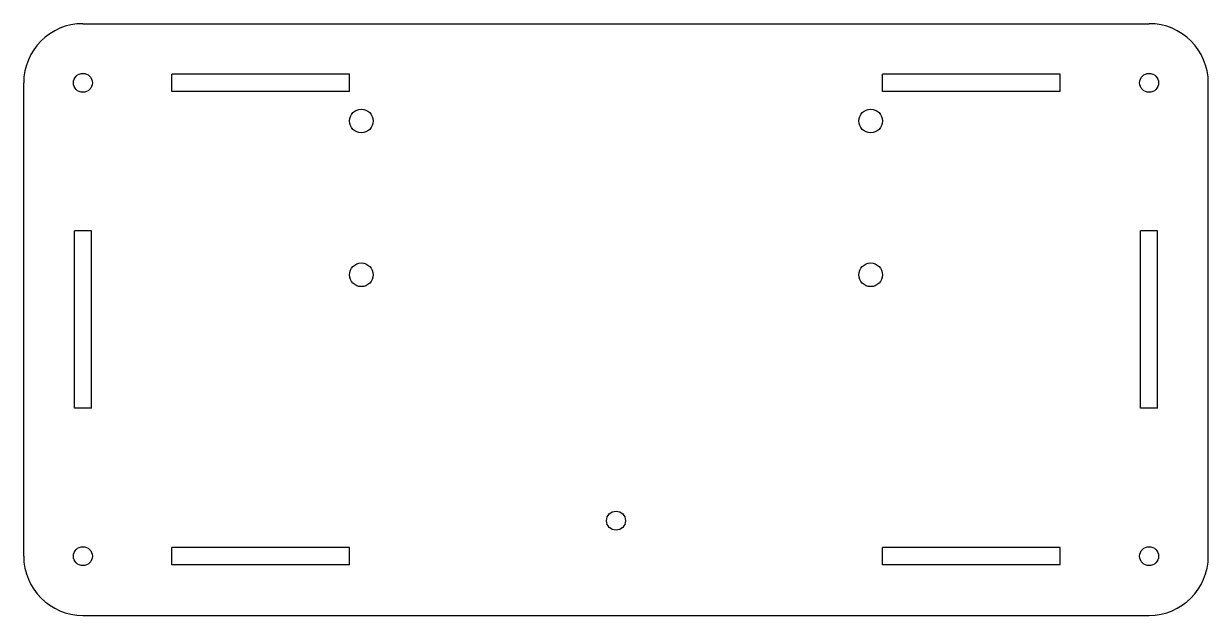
# Model space of a CAD drawing. Header units: millimetres. Extents: x 0 to 200, y 0 to 100.
import ezdxf

# ---------------------------------------------------------------- set-up
doc = ezdxf.new("R2010")
doc.units = ezdxf.units.MM
doc.layers.add('Shape2DView', color=7, linetype='CONTINUOUS')

msp = doc.modelspace()

# ---------------------------------------------------------------- linework, layer by layer
at = {"layer": 'Shape2DView'}
for p, q in [((10, 100), (190, 100)), ((0, 10), (0, 90)), ((25, 88.55), (25, 91.45)), ((55, 91.45), (25, 91.45)), ((55, 88.55), (55, 91.45)), ((145, 88.55), (145, 91.45)), ((175, 91.45), (145, 91.45)), ((175, 88.55), (175, 91.45)), ((200, 10), (200, 90)), ((55, 88.55), (25, 88.55)), ((175, 88.55), (145, 88.55)), ((8.55, 35), (8.55, 65)), ((11.45, 65), (8.55, 65)), ((11.45, 35), (11.45, 65)), ((188.55, 35), (188.55, 65)), ((191.45, 65), (188.55, 65)), ((191.45, 35), (191.45, 65)), ((11.45, 35), (8.55, 35)), ((191.45, 35), (188.55, 35)), ((25, 8.55), (25, 11.45)), ((55, 11.45), (25, 11.45)), ((55, 8.55), (55, 11.45)), ((145, 8.55), (145, 11.45)), ((175, 11.45), (145, 11.45)), ((175, 8.55), (175, 11.45)), ((55, 8.55), (25, 8.55)), ((175, 8.55), (145, 8.55)), ((10, 0), (190, 0))]:
    msp.add_line(p, q, dxfattribs=at)
for centre, radius in [((10, 90), 1.6), ((190, 90), 1.6), ((57, 83.55), 2), ((143, 83.55), 2), ((57, 57.55), 2), ((143, 57.55), 2), ((100, 16), 1.6), ((10, 10), 1.6), ((190, 10), 1.6)]:
    msp.add_circle(centre, radius, dxfattribs=at)
for centre, start, end in [((10, 90), 90, 180), ((190, 90), 0, 90), ((10, 10), 180, -90), ((190, 10), -90, 0)]:
    msp.add_arc(centre, 10, start, end, dxfattribs=at)

doc.saveas('drawing.dxf')
